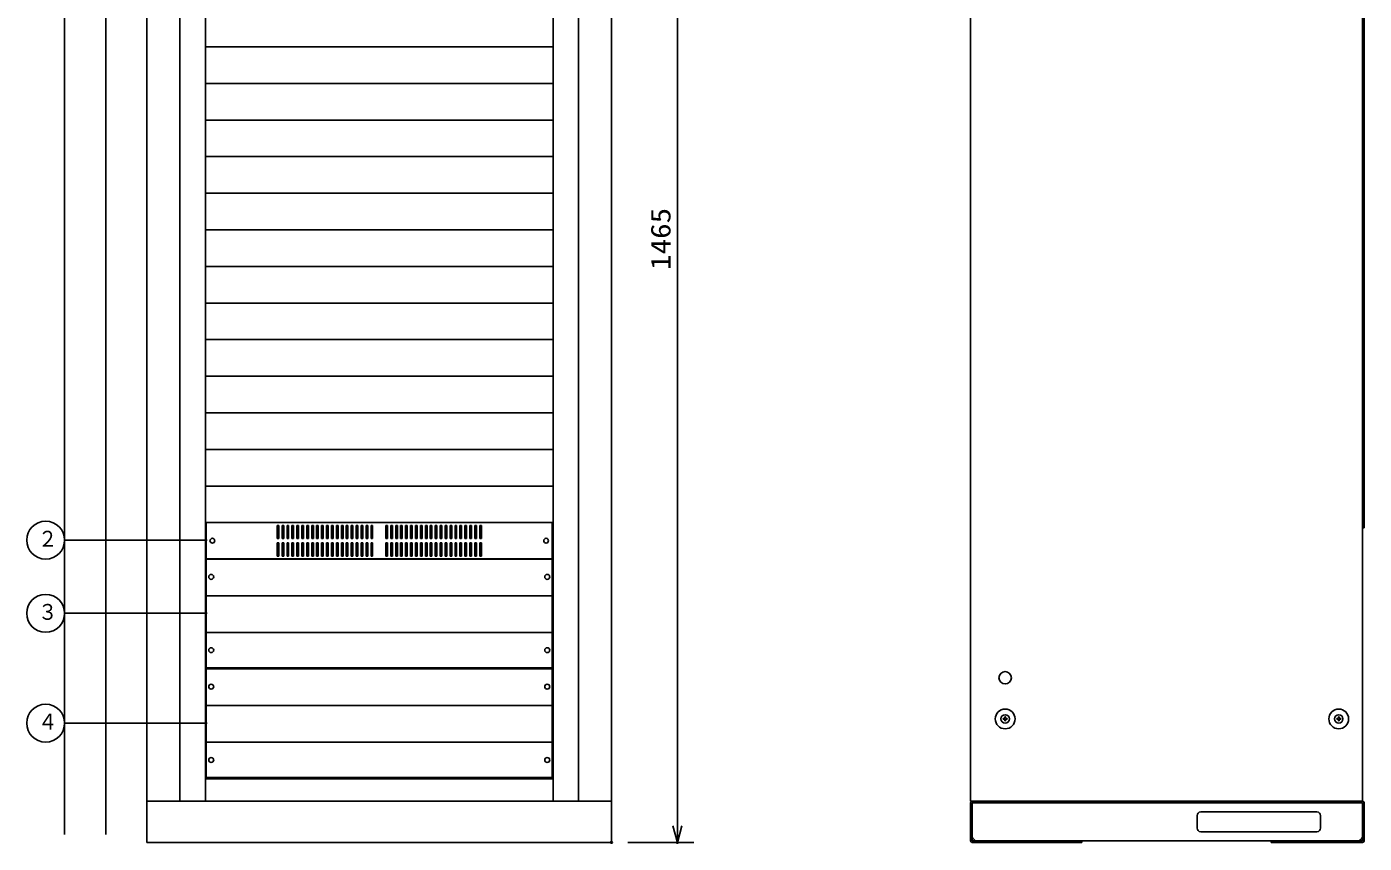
# Model space of a CAD drawing. Units: millimetres, scale not verified. Extents: x -172 to 172, y -116 to 117.
# Drawn here: x -172.3 to -9.9, y -82.7 to 16.4 of the extents above; entities that cross this region are included whole.
import ezdxf
from ezdxf.enums import TextEntityAlignment as Align

# ---------------------------------------------------------------- set-up
doc = ezdxf.new("R2010")
doc.units = ezdxf.units.MM
doc.header["$LTSCALE"] = 0.40975
doc.header["$PDMODE"] = 32
doc.header["$PDSIZE"] = 0.205
for name, color, linetype in [('0-0_HOJO', 7, 'Continuous'), ('0-2_MOJI1', 2, 'Continuous'), ('0-3_GAIKEI', 1, 'Continuous'), ('0-4_WAKU', 1, 'Continuous'), ('0-5_DEFPOINTS', 7, 'Continuous')]:
    doc.layers.add(name, color=color, linetype=linetype)
doc.styles.add('ＭＳ ゴシック', font='')
doc.styles.get('ＭＳ ゴシック').set_extended_font_data('MS Gothic')

# ---------------------------------------------------------------- blocks, each defined once
blk = doc.blocks.new('-WUL62')
at = {"layer": '0-3_GAIKEI', "color": 7}
for p, q in [((-21, 0), (21, 0)), ((-21, -4.4), (-21, 0)), ((21, -4.4), (21, 0)), ((-21, -4.4), (21, -4.4))]:
    blk.add_line(p, q, dxfattribs=at)
at = {"layer": '0-3_GAIKEI'}
for p, q in [((-12.4, -0.336), (-12.2, -0.336)), ((-12.4, -0.336), (-12.4, -1.932)), ((-12.2, -0.336), (-12.2, -1.932)), ((-11.8, -0.336), (-11.6, -0.336)), ((-11.8, -0.336), (-11.8, -1.932)), ((-11.6, -0.336), (-11.6, -1.932)), ((-11.2, -0.336), (-11, -0.336)), ((-11.2, -0.336), (-11.2, -1.932)), ((-11, -0.336), (-11, -1.932)), ((-10.6, -0.336), (-10.4, -0.336)), ((-10.6, -0.336), (-10.6, -1.932)), ((-10.4, -0.336), (-10.4, -1.932)), ((-10, -0.336), (-9.8, -0.336)), ((-10, -0.336), (-10, -1.932)), ((-9.8, -0.336), (-9.8, -1.932)), ((-9.4, -0.336), (-9.2, -0.336)), ((-9.4, -0.336), (-9.4, -1.932)), ((-9.2, -0.336), (-9.2, -1.932)), ((-8.8, -0.336), (-8.6, -0.336)), ((-8.8, -0.336), (-8.8, -1.932)), ((-8.6, -0.336), (-8.6, -1.932)), ((-8.2, -0.336), (-8, -0.336)), ((-8.2, -0.336), (-8.2, -1.932)), ((-8, -0.336), (-8, -1.932)), ((-7.6, -0.336), (-7.4, -0.336)), ((-7.6, -0.336), (-7.6, -1.932)), ((-7.4, -0.336), (-7.4, -1.932)), ((-7, -0.336), (-6.8, -0.336)), ((-7, -0.336), (-7, -1.932)), ((-6.8, -0.336), (-6.8, -1.932)), ((-6.4, -0.336), (-6.2, -0.336)), ((-6.4, -0.336), (-6.4, -1.932)), ((-6.2, -0.336), (-6.2, -1.932)), ((-5.8, -0.336), (-5.6, -0.336)), ((-5.8, -0.336), (-5.8, -1.932)), ((-5.6, -0.336), (-5.6, -1.932)), ((-5.2, -0.336), (-5, -0.336)), ((-5.2, -0.336), (-5.2, -1.932)), ((-5, -0.336), (-5, -1.932)), ((-4.6, -0.336), (-4.4, -0.336)), ((-4.6, -0.336), (-4.6, -1.932)), ((-4.4, -0.336), (-4.4, -1.932)), ((-4, -0.336), (-3.8, -0.336)), ((-4, -0.336), (-4, -1.932)), ((-3.8, -0.336), (-3.8, -1.932)), ((-3.4, -0.336), (-3.2, -0.336)), ((-3.4, -0.336), (-3.4, -1.932)), ((-3.2, -0.336), (-3.2, -1.932)), ((-2.8, -0.336), (-2.6, -0.336)), ((-2.8, -0.336), (-2.8, -1.932)), ((-2.6, -0.336), (-2.6, -1.932)), ((-2.2, -0.336), (-2, -0.336)), ((-2.2, -0.336), (-2.2, -1.932)), ((-2, -0.336), (-2, -1.932)), ((-1.6, -0.336), (-1.4, -0.336)), ((-1.6, -0.336), (-1.6, -1.932)), ((-1.4, -0.336), (-1.4, -1.932)), ((-1, -0.336), (-1, -1.932)), ((-1, -0.336), (-0.8, -0.336)), ((-0.8, -0.336), (-0.8, -1.932)), ((0.8, -0.336), (0.8, -1.932)), ((1, -0.336), (0.8, -0.336)), ((1, -0.336), (1, -1.932)), ((1.6, -0.336), (1.4, -0.336)), ((1.4, -0.336), (1.4, -1.932)), ((1.6, -0.336), (1.6, -1.932)), ((2.2, -0.336), (2, -0.336)), ((2, -0.336), (2, -1.932)), ((2.2, -0.336), (2.2, -1.932)), ((2.8, -0.336), (2.6, -0.336)), ((2.6, -0.336), (2.6, -1.932)), ((2.8, -0.336), (2.8, -1.932)), ((3.4, -0.336), (3.2, -0.336)), ((3.2, -0.336), (3.2, -1.932)), ((3.4, -0.336), (3.4, -1.932)), ((4, -0.336), (3.8, -0.336)), ((3.8, -0.336), (3.8, -1.932)), ((4, -0.336), (4, -1.932)), ((4.6, -0.336), (4.4, -0.336)), ((4.4, -0.336), (4.4, -1.932)), ((4.6, -0.336), (4.6, -1.932)), ((5.2, -0.336), (5, -0.336)), ((5, -0.336), (5, -1.932)), ((5.2, -0.336), (5.2, -1.932)), ((5.8, -0.336), (5.6, -0.336)), ((5.6, -0.336), (5.6, -1.932)), ((5.8, -0.336), (5.8, -1.932)), ((6.4, -0.336), (6.2, -0.336)), ((6.2, -0.336), (6.2, -1.932)), ((6.4, -0.336), (6.4, -1.932)), ((7, -0.336), (6.8, -0.336)), ((6.8, -0.336), (6.8, -1.932)), ((7, -0.336), (7, -1.932)), ((7.6, -0.336), (7.4, -0.336)), ((7.4, -0.336), (7.4, -1.932)), ((7.6, -0.336), (7.6, -1.932)), ((8.2, -0.336), (8, -0.336)), ((8, -0.336), (8, -1.932)), ((8.2, -0.336), (8.2, -1.932)), ((8.8, -0.336), (8.6, -0.336)), ((8.6, -0.336), (8.6, -1.932)), ((8.8, -0.336), (8.8, -1.932)), ((9.4, -0.336), (9.2, -0.336)), ((9.2, -0.336), (9.2, -1.932)), ((9.4, -0.336), (9.4, -1.932)), ((10, -0.336), (9.8, -0.336)), ((9.8, -0.336), (9.8, -1.932)), ((10, -0.336), (10, -1.932)), ((10.6, -0.336), (10.4, -0.336)), ((10.4, -0.336), (10.4, -1.932)), ((10.6, -0.336), (10.6, -1.932)), ((11.2, -0.336), (11, -0.336)), ((11, -0.336), (11, -1.932)), ((11.2, -0.336), (11.2, -1.932)), ((11.8, -0.336), (11.6, -0.336)), ((11.6, -0.336), (11.6, -1.932)), ((11.8, -0.336), (11.8, -1.932)), ((12.4, -0.336), (12.2, -0.336)), ((12.2, -0.336), (12.2, -1.932)), ((12.4, -0.336), (12.4, -1.932)), ((-12.4, -1.932), (-12.2, -1.932)), ((-12.4, -4.064), (-12.4, -2.468)), ((-12.4, -2.468), (-12.2, -2.468)), ((-12.2, -4.064), (-12.2, -2.468)), ((-11.8, -1.932), (-11.6, -1.932)), ((-11.8, -4.064), (-11.8, -2.468)), ((-11.8, -2.468), (-11.6, -2.468)), ((-11.6, -4.064), (-11.6, -2.468)), ((-11.2, -1.932), (-11, -1.932)), ((-11.2, -4.064), (-11.2, -2.468)), ((-11.2, -2.468), (-11, -2.468)), ((-11, -4.064), (-11, -2.468)), ((-10.6, -1.932), (-10.4, -1.932)), ((-10.6, -4.064), (-10.6, -2.468)), ((-10.6, -2.468), (-10.4, -2.468)), ((-10.4, -4.064), (-10.4, -2.468)), ((-10, -1.932), (-9.8, -1.932)), ((-10, -4.064), (-10, -2.468)), ((-10, -2.468), (-9.8, -2.468)), ((-9.8, -4.064), (-9.8, -2.468)), ((-9.4, -1.932), (-9.2, -1.932)), ((-9.4, -4.064), (-9.4, -2.468)), ((-9.4, -2.468), (-9.2, -2.468)), ((-9.2, -4.064), (-9.2, -2.468)), ((-8.8, -1.932), (-8.6, -1.932)), ((-8.8, -4.064), (-8.8, -2.468)), ((-8.8, -2.468), (-8.6, -2.468)), ((-8.6, -4.064), (-8.6, -2.468)), ((-8.2, -1.932), (-8, -1.932)), ((-8.2, -4.064), (-8.2, -2.468)), ((-8.2, -2.468), (-8, -2.468)), ((-8, -4.064), (-8, -2.468)), ((-7.6, -1.932), (-7.4, -1.932)), ((-7.6, -4.064), (-7.6, -2.468)), ((-7.6, -2.468), (-7.4, -2.468)), ((-7.4, -4.064), (-7.4, -2.468)), ((-7, -1.932), (-6.8, -1.932)), ((-7, -4.064), (-7, -2.468)), ((-7, -2.468), (-6.8, -2.468)), ((-6.8, -4.064), (-6.8, -2.468)), ((-6.4, -1.932), (-6.2, -1.932)), ((-6.4, -4.064), (-6.4, -2.468)), ((-6.4, -2.468), (-6.2, -2.468)), ((-6.2, -4.064), (-6.2, -2.468)), ((-5.8, -1.932), (-5.6, -1.932)), ((-5.8, -4.064), (-5.8, -2.468)), ((-5.8, -2.468), (-5.6, -2.468)), ((-5.6, -4.064), (-5.6, -2.468)), ((-5.2, -1.932), (-5, -1.932)), ((-5.2, -4.064), (-5.2, -2.468)), ((-5.2, -2.468), (-5, -2.468)), ((-5, -4.064), (-5, -2.468)), ((-4.6, -1.932), (-4.4, -1.932)), ((-4.6, -4.064), (-4.6, -2.468)), ((-4.6, -2.468), (-4.4, -2.468)), ((-4.4, -4.064), (-4.4, -2.468)), ((-4, -1.932), (-3.8, -1.932)), ((-4, -4.064), (-4, -2.468)), ((-4, -2.468), (-3.8, -2.468)), ((-3.8, -4.064), (-3.8, -2.468)), ((-3.4, -1.932), (-3.2, -1.932)), ((-3.4, -4.064), (-3.4, -2.468)), ((-3.4, -2.468), (-3.2, -2.468)), ((-3.2, -4.064), (-3.2, -2.468)), ((-2.8, -1.932), (-2.6, -1.932)), ((-2.8, -4.064), (-2.8, -2.468)), ((-2.8, -2.468), (-2.6, -2.468)), ((-2.6, -4.064), (-2.6, -2.468)), ((-2.2, -1.932), (-2, -1.932)), ((-2.2, -4.064), (-2.2, -2.468)), ((-2.2, -2.468), (-2, -2.468)), ((-2, -4.064), (-2, -2.468)), ((-1.6, -1.932), (-1.4, -1.932)), ((-1.6, -4.064), (-1.6, -2.468)), ((-1.6, -2.468), (-1.4, -2.468)), ((-1.4, -4.064), (-1.4, -2.468)), ((-1, -1.932), (-0.8, -1.932)), ((-1, -4.064), (-1, -2.468)), ((-1, -2.468), (-0.8, -2.468)), ((-0.8, -4.064), (-0.8, -2.468)), ((1, -1.932), (0.8, -1.932)), ((0.8, -4.064), (0.8, -2.468)), ((1, -2.468), (0.8, -2.468)), ((1, -4.064), (1, -2.468)), ((1.6, -1.932), (1.4, -1.932)), ((1.4, -4.064), (1.4, -2.468)), ((1.6, -2.468), (1.4, -2.468)), ((1.6, -4.064), (1.6, -2.468)), ((2.2, -1.932), (2, -1.932)), ((2, -4.064), (2, -2.468)), ((2.2, -2.468), (2, -2.468)), ((2.2, -4.064), (2.2, -2.468)), ((2.8, -1.932), (2.6, -1.932)), ((2.6, -4.064), (2.6, -2.468)), ((2.8, -2.468), (2.6, -2.468)), ((2.8, -4.064), (2.8, -2.468)), ((3.4, -1.932), (3.2, -1.932)), ((3.2, -4.064), (3.2, -2.468)), ((3.4, -2.468), (3.2, -2.468)), ((3.4, -4.064), (3.4, -2.468)), ((4, -1.932), (3.8, -1.932)), ((3.8, -4.064), (3.8, -2.468)), ((4, -2.468), (3.8, -2.468)), ((4, -4.064), (4, -2.468)), ((4.6, -1.932), (4.4, -1.932)), ((4.4, -4.064), (4.4, -2.468)), ((4.6, -2.468), (4.4, -2.468)), ((4.6, -4.064), (4.6, -2.468)), ((5.2, -1.932), (5, -1.932)), ((5, -4.064), (5, -2.468)), ((5.2, -2.468), (5, -2.468)), ((5.2, -4.064), (5.2, -2.468)), ((5.8, -1.932), (5.6, -1.932)), ((5.6, -4.064), (5.6, -2.468)), ((5.8, -2.468), (5.6, -2.468)), ((5.8, -4.064), (5.8, -2.468)), ((6.4, -1.932), (6.2, -1.932)), ((6.2, -4.064), (6.2, -2.468)), ((6.4, -2.468), (6.2, -2.468)), ((6.4, -4.064), (6.4, -2.468)), ((7, -1.932), (6.8, -1.932)), ((6.8, -4.064), (6.8, -2.468)), ((7, -2.468), (6.8, -2.468)), ((7, -4.064), (7, -2.468)), ((7.6, -1.932), (7.4, -1.932)), ((7.4, -4.064), (7.4, -2.468)), ((7.6, -2.468), (7.4, -2.468)), ((7.6, -4.064), (7.6, -2.468)), ((8.2, -1.932), (8, -1.932)), ((8, -4.064), (8, -2.468)), ((8.2, -2.468), (8, -2.468)), ((8.2, -4.064), (8.2, -2.468)), ((8.8, -1.932), (8.6, -1.932)), ((8.6, -4.064), (8.6, -2.468)), ((8.8, -2.468), (8.6, -2.468)), ((8.8, -4.064), (8.8, -2.468)), ((9.4, -1.932), (9.2, -1.932)), ((9.2, -4.064), (9.2, -2.468)), ((9.4, -2.468), (9.2, -2.468)), ((9.4, -4.064), (9.4, -2.468)), ((10, -1.932), (9.8, -1.932)), ((9.8, -4.064), (9.8, -2.468)), ((10, -2.468), (9.8, -2.468)), ((10, -4.064), (10, -2.468)), ((10.6, -1.932), (10.4, -1.932)), ((10.4, -4.064), (10.4, -2.468)), ((10.6, -2.468), (10.4, -2.468)), ((10.6, -4.064), (10.6, -2.468)), ((11.2, -1.932), (11, -1.932)), ((11, -4.064), (11, -2.468)), ((11.2, -2.468), (11, -2.468)), ((11.2, -4.064), (11.2, -2.468)), ((11.8, -1.932), (11.6, -1.932)), ((11.6, -4.064), (11.6, -2.468)), ((11.8, -2.468), (11.6, -2.468)), ((11.8, -4.064), (11.8, -2.468)), ((12.4, -1.932), (12.2, -1.932)), ((12.2, -4.064), (12.2, -2.468)), ((12.4, -2.468), (12.2, -2.468)), ((12.4, -4.064), (12.4, -2.468)), ((-12.4, -4.064), (-12.2, -4.064)), ((-11.8, -4.064), (-11.6, -4.064)), ((-11.2, -4.064), (-11, -4.064)), ((-10.6, -4.064), (-10.4, -4.064)), ((-10, -4.064), (-9.8, -4.064)), ((-9.4, -4.064), (-9.2, -4.064)), ((-8.8, -4.064), (-8.6, -4.064)), ((-8.2, -4.064), (-8, -4.064)), ((-7.6, -4.064), (-7.4, -4.064)), ((-7, -4.064), (-6.8, -4.064)), ((-6.4, -4.064), (-6.2, -4.064)), ((-5.8, -4.064), (-5.6, -4.064)), ((-5.2, -4.064), (-5, -4.064)), ((-4.6, -4.064), (-4.4, -4.064)), ((-4, -4.064), (-3.8, -4.064)), ((-3.4, -4.064), (-3.2, -4.064)), ((-2.8, -4.064), (-2.6, -4.064)), ((-2.2, -4.064), (-2, -4.064)), ((-1.6, -4.064), (-1.4, -4.064)), ((-1, -4.064), (-0.8, -4.064)), ((1, -4.064), (0.8, -4.064)), ((1.6, -4.064), (1.4, -4.064)), ((2.2, -4.064), (2, -4.064)), ((2.8, -4.064), (2.6, -4.064)), ((3.4, -4.064), (3.2, -4.064)), ((4, -4.064), (3.8, -4.064)), ((4.6, -4.064), (4.4, -4.064)), ((5.2, -4.064), (5, -4.064)), ((5.8, -4.064), (5.6, -4.064)), ((6.4, -4.064), (6.2, -4.064)), ((7, -4.064), (6.8, -4.064)), ((7.6, -4.064), (7.4, -4.064)), ((8.2, -4.064), (8, -4.064)), ((8.8, -4.064), (8.6, -4.064)), ((9.4, -4.064), (9.2, -4.064)), ((10, -4.064), (9.8, -4.064)), ((10.6, -4.064), (10.4, -4.064)), ((11.2, -4.064), (11, -4.064)), ((11.8, -4.064), (11.6, -4.064)), ((12.4, -4.064), (12.2, -4.064))]:
    blk.add_line(p, q, dxfattribs=at)
for centre in [(-20.26, -2.2), (20.26, -2.2)]:
    blk.add_circle(centre, 0.29, dxfattribs=at)
blk = doc.blocks.new('A$C1569026A')
at = {"layer": '0-3_GAIKEI', "color": 7}
for p, q in [((-21, 0), (-21, -13.2)), ((-21, 0), (21, 0)), ((21, -13.2), (21, 0)), ((-21, -13.2), (21, -13.2))]:
    blk.add_line(p, q, dxfattribs=at)
at = {"layer": '0-3_GAIKEI'}
for centre in [(-20.4017, -2.149), (20.4017, -2.149), (-20.4017, -11.051), (20.4017, -11.051)]:
    blk.add_circle(centre, 0.2992, dxfattribs=at)
blk = doc.blocks.new('_OPEN30')
at = {"layer": '0-4_WAKU', "color": 7}
blk.add_line((0, 0), (-1, 0), dxfattribs=at)
blk.add_lwpolyline([(-1, 0.2679), (0, 0), (-1, -0.2679)], dxfattribs=at)

msp = doc.modelspace()

# ---------------------------------------------------------------- linework, layer by layer
at = {"layer": '0-0_HOJO'}
for p, q in [((-167.6999, 65.8544), (-167.6999, -81.664)), ((-162.6999, 65.8544), (-162.6999, -81.664)), ((-108.3999, 13.9844), (-150.5999, 13.9844)), ((-108.3999, 9.5394), (-150.5999, 9.5394)), ((-108.3999, 5.0944), (-150.5999, 5.0944)), ((-108.3999, 0.6494), (-150.5999, 0.6494)), ((-108.3999, -3.7956), (-150.5999, -3.7956)), ((-108.3999, -8.2406), (-150.5999, -8.2406)), ((-108.3999, -12.6856), (-150.5999, -12.6856)), ((-108.3999, -17.1306), (-150.5999, -17.1306)), ((-108.3999, -21.5756), (-150.5999, -21.5756)), ((-108.3999, -26.0206), (-150.5999, -26.0206)), ((-108.3999, -30.4656), (-150.5999, -30.4656)), ((-108.3999, -34.9106), (-150.5999, -34.9106)), ((-108.3999, -39.3556), (-150.5999, -39.3556)), ((-108.3999, -43.8006), (-150.5999, -43.8006)), ((-108.3999, -48.2456), (-150.5999, -48.2456)), ((-108.3999, -52.6905), (-150.5999, -52.6905)), ((-108.3999, -57.1355), (-150.5999, -57.1355)), ((-108.3999, -61.5805), (-150.5999, -61.5805)), ((-108.3999, -66.0255), (-150.5999, -66.0255)), ((-108.3999, -70.4705), (-150.5999, -70.4705))]:
    msp.add_line(p, q, dxfattribs=at)
at = {"layer": '0-2_MOJI1', "color": 1}
for p, q in [((-150.3999, -45.9306), (-167.6999, -45.9306)), ((-150.3999, -54.8205), (-167.6999, -54.8205)), ((-150.3999, -68.1555), (-167.6999, -68.1555))]:
    msp.add_line(p, q, dxfattribs=at)
at = {"layer": '0-2_MOJI1', "color": 7}
for centre in [(-169.9999, -45.9306), (-169.9999, -54.8205), (-169.9999, -68.1555)]:
    msp.add_circle(centre, 2.3, dxfattribs=at)
at = {"layer": '0-3_GAIKEI', "color": 4}
for p, q in [((-157.6999, -77.6455), (-157.6999, 63.8544)), ((-101.2999, 63.8544), (-101.2999, -77.6455)), ((-57.6999, 63.8543), (-57.6999, -77.6455)), ((-10.1, -77.6455), (-10.1, 63.8543)), ((-157.6999, -77.6455), (-157.6999, -82.2455)), ((-101.2999, -77.6455), (-157.6999, -77.6455)), ((-102.7599, -77.6455), (-107.9999, -77.6455)), ((-101.3999, -77.6455), (-106.8399, -77.6455)), ((-101.2999, -77.6455), (-105.2999, -77.6455)), ((-57.6999, -77.6455), (-56.1599, -77.6455)), ((-57.6999, -82.4455), (-57.6999, -77.8455)), ((-57.4999, -77.6455), (-10.1, -77.6455)), ((-10.1, -77.8455), (-57.4999, -77.8455)), ((-57.4999, -77.8455), (-57.4999, -81.8455)), ((-56.3599, -77.6455), (-10.3, -77.6455)), ((-10.1, -81.8455), (-10.1, -77.8455)), ((-9.9, -77.8455), (-9.9, -82.4455)), ((-101.2999, -82.6455), (-101.2999, -82.2455)), ((-57.4999, -81.8455), (-57.4999, -82.4455)), ((-56.8999, -82.4455), (-57.4999, -82.4455)), ((-57.4999, -82.6455), (-44.2, -82.6455)), ((-21.2, -82.4455), (-44.2, -82.4455)), ((-10.1, -82.4455), (-10.7, -82.4455)), ((-10.1, -82.4455), (-10.1, -81.8455))]:
    msp.add_line(p, q, dxfattribs=at)
at = {"layer": '0-3_GAIKEI', "color": 7}
for p, q in [((-153.6999, 63.8544), (-153.6999, -77.6455)), ((-105.2999, -77.6455), (-105.2999, 63.8544)), ((-150.5999, 57.8544), (-150.5999, -77.6455)), ((-108.3999, -77.6455), (-108.3999, 57.8544)), ((-108.3999, -74.9155), (-150.5999, -74.9155))]:
    msp.add_line(p, q, dxfattribs=at)
at = {"layer": '0-3_GAIKEI'}
for p, q in [((-9.9, 63.6543), (-9.9, -44.3456)), ((-10.1, -44.3456), (-10, -44.3456)), ((-10, -44.4456), (-10.1, -44.4456)), ((-53.7449, -67.6005), (-53.5949, -67.6005)), ((-53.7449, -67.6005), (-53.7449, -67.6905)), ((-53.7449, -67.6905), (-53.5949, -67.6905)), ((-53.5449, -67.4005), (-53.5449, -67.5505)), ((-53.5449, -67.7405), (-53.5449, -67.8905)), ((-53.5449, -67.8905), (-53.4549, -67.8905)), ((-53.4549, -67.7405), (-53.4549, -67.8905)), ((-53.4049, -67.6005), (-53.2549, -67.6005)), ((-53.4049, -67.6905), (-53.2549, -67.6905)), ((-53.2549, -67.6005), (-53.2549, -67.6905)), ((-13.245, -67.6005), (-13.245, -67.6905)), ((-13.245, -67.6005), (-13.095, -67.6005)), ((-13.245, -67.6905), (-13.095, -67.6905)), ((-13.045, -67.4005), (-13.045, -67.5505)), ((-13.045, -67.4005), (-12.955, -67.4005)), ((-13.045, -67.7405), (-13.045, -67.8905)), ((-13.045, -67.8905), (-12.955, -67.8905)), ((-12.955, -67.4005), (-12.955, -67.5505)), ((-12.955, -67.7405), (-12.955, -67.8905)), ((-12.905, -67.6005), (-12.755, -67.6005)), ((-12.905, -67.6905), (-12.755, -67.6905)), ((-12.755, -67.6005), (-12.755, -67.6905)), ((-30.2, -80.8955), (-30.2, -79.3955)), ((-29.75, -78.9455), (-15.65, -78.9455)), ((-15.2, -79.3955), (-15.2, -80.8955)), ((-15.65, -81.3455), (-29.75, -81.3455))]:
    msp.add_line(p, q, dxfattribs=at)
msp.add_lwpolyline([(-53.5449, -67.4005), (-53.4549, -67.4005), (-53.4549, -67.5505)], dxfattribs=at)
at = {"layer": '0-3_GAIKEI', "color": 4}
for points in [[(-107.9999, -77.6455), (-129.4999, -77.6455), (-156.2399, -77.6455)], [(-101.2999, -82.2455), (-101.2999, -78.0455), (-101.2999, -77.6455)], [(-157.6999, -82.2455), (-157.6999, -82.6455), (-101.2999, -82.6455)], [(-44.2, -82.6455), (-44.2, -82.4455), (-56.8999, -82.4455)], [(-10.7, -82.4455), (-21.2, -82.4455), (-21.2, -82.6455), (-10.1, -82.6455)]]:
    msp.add_lwpolyline(points, dxfattribs=at)
at = {"layer": '0-3_GAIKEI'}
for centre, radius in [((-53.4999, -62.6455), 0.75), ((-53.4999, -67.6455), 1.2), ((-13, -67.6455), 1.2), ((-53.4999, -67.6455), 0.515), ((-13, -67.6455), 0.515)]:
    msp.add_circle(centre, radius, dxfattribs=at)
for centre, radius, start, end in [((-10, -44.3456), 0.1, 270, 0), ((-53.5949, -67.5505), 0.05, 270, 0), ((-53.5949, -67.7405), 0.05, 0, 90), ((-53.4049, -67.5505), 0.05, 180, 270), ((-53.4049, -67.7405), 0.05, 90, 180), ((-13.095, -67.5505), 0.05, 270, 0), ((-13.095, -67.7405), 0.05, 0, 90), ((-12.905, -67.5505), 0.05, 180, 270), ((-12.905, -67.7405), 0.05, 90, 180), ((-29.75, -79.3955), 0.45, 90, 180), ((-15.65, -79.3955), 0.45, 0, 90), ((-29.75, -80.8955), 0.45, 180, 270), ((-15.65, -80.8955), 0.45, 270, 0)]:
    msp.add_arc(centre, radius, start, end, dxfattribs=at)
at = {"layer": '0-3_GAIKEI', "color": 4}
for centre, radius, start, end in [((-57.4999, -77.8455), 0.2, 90, 180), ((-10.1, -77.8455), 0.2, 0, 90), ((-57.4999, -82.4455), 0.2, 180, 270), ((-56.8999, -81.8455), 0.6, 180, 270), ((-10.7, -81.8455), 0.6, 270, 0), ((-10.1, -82.4455), 0.2, 270, 0)]:
    msp.add_arc(centre, radius, start, end, dxfattribs=at)
at = {"layer": '0-4_WAKU', "color": 3}
for p, q in [((-93.2999, 61.8544), (-93.2999, -80.6455)), ((-99.2999, -82.6455), (-91.2999, -82.6455))]:
    msp.add_line(p, q, dxfattribs=at)
at = {"layer": '0-5_DEFPOINTS'}
for p in [(-101.2999, -82.6455), (-93.2999, -82.6455)]:
    msp.add_point(p, dxfattribs=at)

# ---------------------------------------------------------------- block references
at = {"layer": '0-3_GAIKEI'}
for name, p in [('-WUL62', (-129.4999, -43.8006)), ('A$C1569026A', (-129.4999, -48.2456)), ('A$C1569026A', (-129.4999, -61.5805))]:
    msp.add_blockref(name, p, dxfattribs=at)
at = {"layer": '0-4_WAKU', "xscale": 2, "yscale": 2, "rotation": 270}
msp.add_blockref('_OPEN30', (-93.2999, -82.6455), dxfattribs=at)

# ---------------------------------------------------------------- texts
at = {"layer": '0-2_MOJI1', "style": 'ＭＳ ゴシック', "width": 0.9}
for s, p in [('２', (-170.9332, -47.3006)), ('３', (-170.9332, -56.1906)), ('４', (-170.9332, -69.5256))]:
    msp.add_text(s, height=1.926, dxfattribs=at).set_placement(p, align=Align.BOTTOM_LEFT)
at = {"layer": '0-4_WAKU', "color": 3, "style": 'ＭＳ ゴシック', "width": 1.15}
msp.add_text('1465', height=2.406, rotation=90, dxfattribs=at).set_placement((-93.4095, -13.1029), align=Align.BOTTOM_LEFT)

doc.saveas('drawing.dxf')
